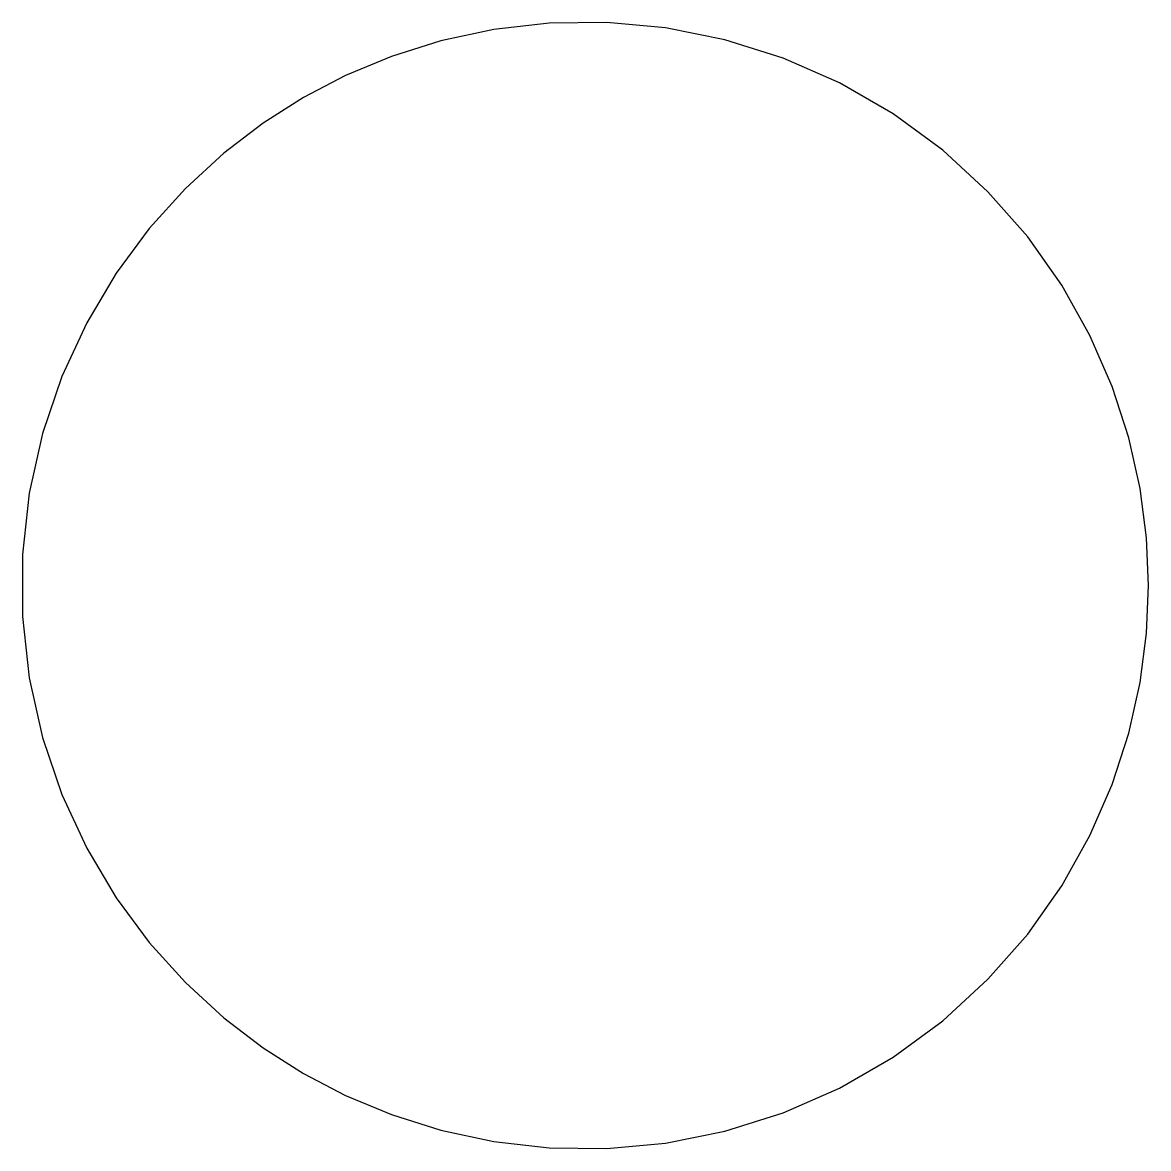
# Model space of a CAD drawing. Extents: x 0.1 to 100, y -100 to 0.
import ezdxf

# ---------------------------------------------------------------- set-up
doc = ezdxf.new("R2010")
doc.units = 0
doc.layers.get('0').update_dxf_attribs({"linetype": 'continuous'})

msp = doc.modelspace()

# ---------------------------------------------------------------- linework, layer by layer
at = {"color": 0}
msp.add_lwpolyline([(100, -50), (99.822, -45.783), (99.256, -41.404), (98.256, -36.909), (96.783, -32.354), (94.806, -27.81), (92.308, -23.353), (89.286, -19.071), (85.757, -15.051), (81.757, -11.38), (77.341, -8.138), (72.583, -5.391), (67.568, -3.188), (62.389, -1.559), (57.143, -0.513), (51.923, -0.037), (46.814, -0.102), (41.89, -0.662), (37.209, -1.664), (32.816, -3.046), (28.741, -4.745), (25, -6.699), (21.437, -8.962), (17.928, -11.641), (14.535, -14.755), (11.327, -18.308), (8.38, -22.292), (5.769, -26.684), (3.571, -31.442), (1.855, -36.509), (0.676, -41.808), (0.076, -47.253), (0.076, -52.747), (0.676, -58.192), (1.855, -63.491), (3.571, -68.558), (5.769, -73.316), (8.38, -77.708), (11.327, -81.692), (14.535, -85.245), (17.928, -88.359), (21.437, -91.038), (25, -93.301), (28.741, -95.255), (32.816, -96.954), (37.209, -98.336), (41.89, -99.338), (46.814, -99.898), (51.923, -99.963), (57.143, -99.487), (62.389, -98.441), (67.568, -96.812), (72.583, -94.609), (77.341, -91.862), (81.757, -88.62), (85.757, -84.949), (89.286, -80.929), (92.308, -76.647), (94.806, -72.19), (96.783, -67.646), (98.256, -63.091), (99.256, -58.596), (99.822, -54.217)], close=True, dxfattribs=at)

doc.saveas('drawing.dxf')
